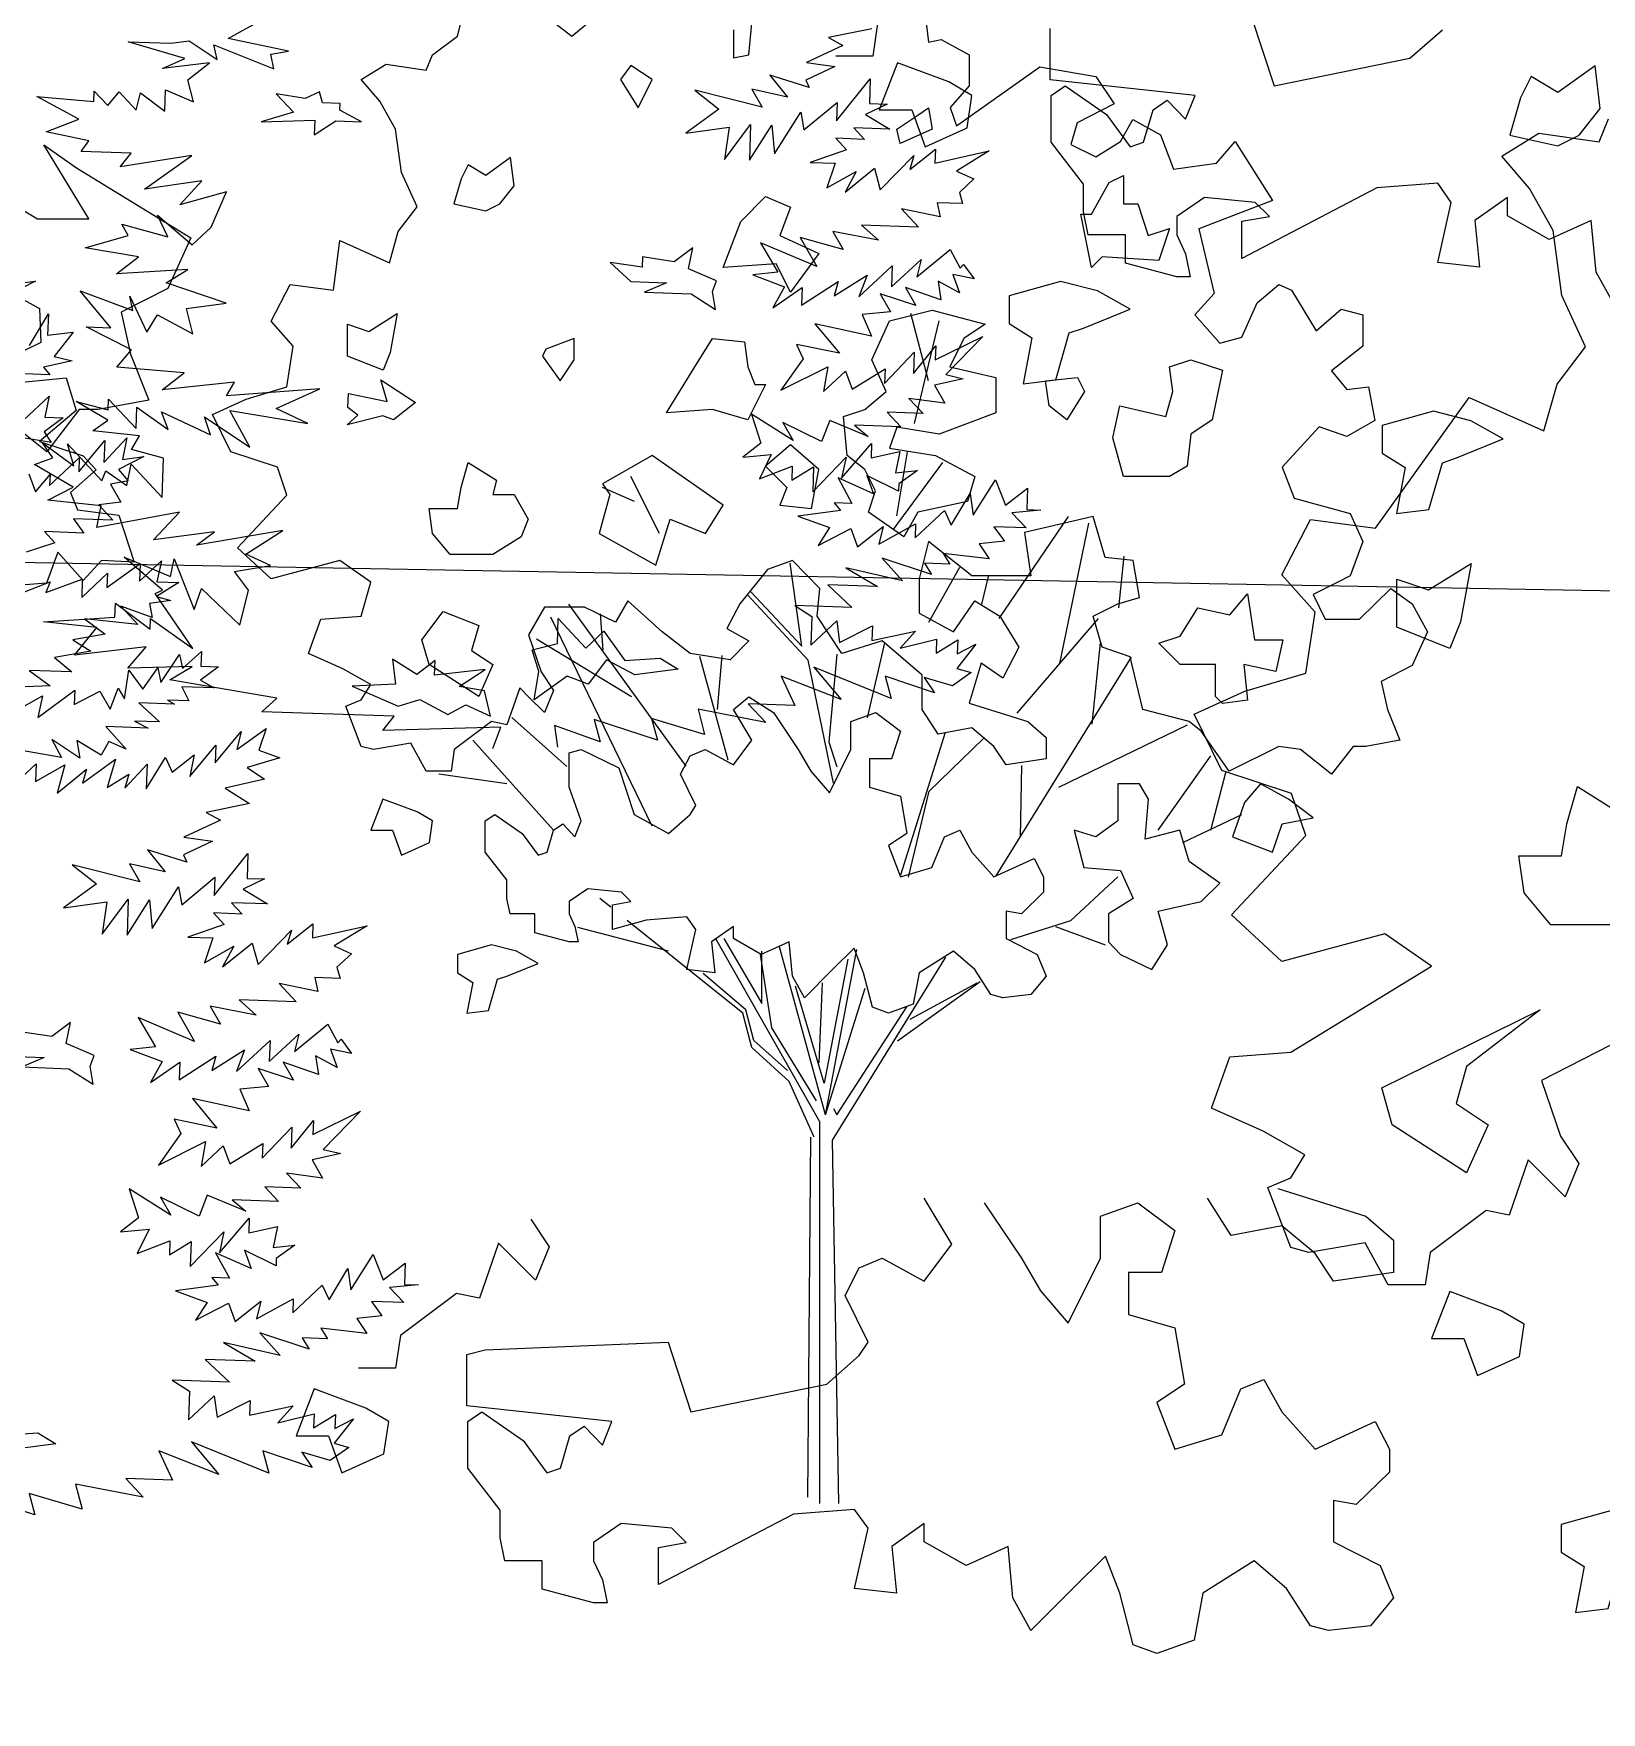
# Model space of a CAD drawing. Header units: inches. Extents: x -11 to 128, y 7 to 56.
# Drawn here: x 14.785 to 15.31, y 22.122 to 22.684 of the extents above; entities that cross this region are included whole.
import ezdxf

# ---------------------------------------------------------------- set-up
doc = ezdxf.new("R2010")
doc.units = ezdxf.units.IN
doc.header["$MEASUREMENT"] = 0
doc.layers.add('CAY', color=94, linetype='Continuous')
doc.layers.add('CAY-3', color=61, linetype='Continuous')
picture_1 = doc.add_image_def('image1.jpg', size_in_pixel=(1680, 1093))

# ---------------------------------------------------------------- blocks, each defined once
blk = doc.blocks.new('A$C76451831')
at = {"layer": 'CAY'}
for p, q in [((2228.3, 971.5), (2215.1, 1021.6)), ((2217.8, 939.8), (2236.3, 1016.3)), ((2204.6, 871.1), (2212.5, 918.7)), ((2201.9, 860.6), (2238.9, 910.7)), ((2009.3, 881.7), (1985.5, 892.2)), ((2027.8, 857.9), (2006.6, 900.2)), ((2281, 794.5), (2332.5, 870.4)), ((2326.2, 761), (2347.8, 865.6)), ((2491.6, 827), (2512.8, 868.3)), ((2512.8, 868.3), (2561.2, 861.8)), ((2370.1, 802.5), (2374.1, 840.9)), ((2134, 774), (2125.3, 835.7)), ((2228.6, 791.9), (2251.7, 832.8)), ((2268, 805.1), (2272.9, 825.9)), ((2516.4, 799.3), (2491.6, 827)), ((2095.8, 814.5), (2134, 774)), ((2047.7, 684.5), (1960.2, 805.1)), ((2138.7, 763.4), (2093.5, 812.2)), ((2022.3, 639.8), (1946.8, 795.6)), ((1985.8, 770.9), (1983.8, 797.9)), ((2294.3, 724.1), (2354.9, 794.5)), ((2509.3, 753.8), (2516.4, 799.3)), ((2007, 736.3), (1936.2, 779.1)), ((2182.7, 720.5), (2195.7, 776.4)), ((2350.1, 715.8), (2356.4, 776.4)), ((2079.1, 689), (2057.9, 766.3)), ((2071.1, 726.8), (2074.5, 766.9)), ((2157.5, 671.8), (2138.7, 763.4)), ((2159.9, 768.1), (2154, 702.8)), ((2278.7, 602.9), (2379.6, 765.8)), ((2463.9, 740.3), (2509.3, 753.8)), ((2426.2, 723.2), (2463.9, 740.3)), ((1958.8, 684.4), (1917.8, 720.8)), ((2325.4, 669), (2421.3, 715.4)), ((2446.8, 681.3), (2426.2, 723.2)), ((1948.8, 636.8), (1888.7, 704)), ((2154, 702.8), (2159.9, 684)), ((2207.6, 603.7), (2240.9, 709.9)), ((2228.7, 665.9), (2269.2, 705.2)), ((2399.3, 636.8), (2438.6, 692.2)), ((1914.2, 671.4), (1863.5, 678.5)), ((2296.7, 631.7), (2297.9, 685.1)), ((2438.6, 636.8), (2450, 680.8)), ((2498.7, 664.2), (2446.8, 681.3)), ((2213.4, 601.8), (2228.7, 665.9)), ((2509.3, 632.9), (2498.7, 664.2)), ((2417.8, 627.7), (2461.8, 648.6)), ((2334.4, 569.5), (2369.4, 602.2)), ((1991.5, 579.5), (1983.4, 586)), ((2034.5, 546.7), (1966.9, 564.4)), ((2041.2, 539.6), (2003.7, 569.7)), ((2289.6, 555.4), (2334.4, 569.5)), ((2323, 565.2), (2360, 551.4)), ((2147.3, 419.7), (2069.9, 556)), ((2075.8, 556.2), (2104.1, 507.8)), ((2089.9, 500.7), (2041.2, 539.6)), ((2102.9, 544.4), (2111.2, 489.7)), ((2104.1, 507.8), (2104.1, 546.7)), ((2151.6, 424.8), (2117.3, 549.9)), ((2168.2, 540.8), (2150.5, 448.4)), ((2151.6, 424.8), (2175, 548.1)), ((2156.8, 405.9), (2241.3, 542.4)), ((5199.7, 528.7), (5227, 544)), ((5683.6, 539.8), (5680.1, 515.6)), ((2092.3, 503.1), (2060.4, 530.2)), ((5125.3, 526.3), (5157, 525.2)), ((5167.5, 513.9), (5125.3, 526.3)), ((5157, 525.2), (5170.6, 527)), ((5170.6, 527), (5191.5, 513.1)), ((5244.7, 519.4), (5199.7, 528.7)), ((5679.4, 536), (5647, 529.4)), ((5647, 529.4), (5657.7, 523.6)), ((2150.5, 448.4), (2129.2, 520.8)), ((2146.9, 463.7), (2149.3, 523.1)), ((2151.6, 424.8), (2181.2, 519.2)), ((2205.1, 479.9), (2266.8, 524.3)), ((2214.5, 496), (2264.5, 523.1)), ((5150.9, 506.4), (5167.5, 513.9)), ((5189.1, 524.1), (5233.8, 506.2)), ((5191.5, 513.1), (5189.1, 524.1)), ((5231.5, 517.1), (5244.7, 519.4)), ((5233.8, 506.2), (5231.5, 517.1)), ((5657.7, 523.6), (5630.5, 510.9)), ((5680.1, 515.6), (5652.4, 515.6)), ((2096.6, 475.1), (2089.9, 500.7)), ((2098.2, 480.3), (2092.3, 503.1)), ((2159.9, 424.8), (2212.2, 505.4)), ((5185.9, 510.6), (5150.9, 506.4)), ((5169.6, 498), (5185.9, 510.6)), ((5632.6, 492.3), (5603.4, 501.4)), ((5603.4, 501.4), (5616.4, 485.1)), ((5651.7, 507.9), (5630, 497.8)), ((5630.5, 510.9), (5651.7, 507.9)), ((2111.2, 489.7), (2144.6, 435.4)), ((5099.7, 481.8), (5100, 489.5)), ((5100, 489.5), (5110.1, 478.8)), ((5110.1, 478.8), (5118.6, 488.9)), ((5118.6, 488.9), (5131.2, 475.3)), ((5131.2, 475.3), (5134.4, 488.3)), ((5134.4, 488.3), (5152.5, 474.6)), ((5152.5, 474.6), (5153.1, 490.4)), ((5153.1, 490.4), (5174, 481.5)), ((5174, 481.5), (5169.6, 498)), ((5597.6, 477.6), (5547.3, 490.2)), ((5547.3, 490.2), (5565.4, 476)), ((5589.9, 491), (5597.6, 477.6)), ((5616.4, 485.1), (5589.9, 491)), ((5630, 497.8), (5632.6, 492.3)), ((5653, 467.5), (5678.1, 498.8)), ((5678.1, 498.8), (5677.5, 480.3)), ((2123.3, 457.8), (2098.2, 480.3)), ((5057.3, 485.6), (5099.7, 481.8)), ((5088.4, 468.6), (5057.3, 485.6)), ((5565.4, 476), (5540.7, 458.3)), ((5628.7, 460.7), (5653.5, 481.1)), ((5653.5, 481.1), (5653, 467.5)), ((5690.6, 479.8), (5674.5, 472.2)), ((5677.5, 480.3), (5690.6, 479.8)), ((2124.5, 449.6), (2096.6, 475.1)), ((5064.1, 459.1), (5088.4, 468.6)), ((5569.5, 438.7), (5589, 464.8)), ((5589, 464.8), (5588.1, 438)), ((5588.1, 438), (5604.8, 464.2)), ((5604.8, 464.2), (5606.8, 442.8)), ((5606.8, 442.8), (5626.5, 473.9)), ((5626.5, 473.9), (5628.7, 460.7)), ((5674.5, 472.2), (5692.6, 461.1)), ((5096, 452.5), (5064.1, 459.1)), ((5090.3, 444.6), (5096, 452.5)), ((5540.7, 458.3), (5573.1, 462.6)), ((5573.1, 462.6), (5569.5, 438.7)), ((5652.5, 454.4), (5660.4, 445.9)), ((5673.8, 453.6), (5652.5, 454.4)), ((5665.9, 462.1), (5673.8, 453.6)), ((5692.6, 461.1), (5665.9, 462.1)), ((2143, 408.3), (2124.5, 449.6)), ((5062.5, 449.6), (5086.7, 432.5)), ((5127.4, 443.3), (5090.3, 444.6)), ((5119.3, 433.1), (5127.4, 443.3)), ((5172.7, 441.7), (5119.3, 433.1)), ((5137.3, 416.6), (5172.7, 441.7)), ((5660.4, 445.9), (5633.3, 436.5)), ((5685.6, 416.1), (5710.5, 441.5)), ((5707.5, 431.2), (5726.6, 446.4)), ((5710.5, 441.5), (5707.5, 431.2)), ((5726.6, 446.4), (5726.2, 435.9)), ((5726.2, 435.9), (5766.8, 445)), ((5766.8, 445), (5742.3, 429.9)), ((2157.5, 429.5), (2159.9, 424.8)), ((5633.3, 436.5), (5651.9, 435.8)), ((5651.9, 435.8), (5645.8, 417.4)), ((5645.8, 417.4), (5667.5, 429.8)), ((5659.3, 414.3), (5681.2, 432.1)), ((5667.5, 429.8), (5659.3, 414.3)), ((5681.2, 432.1), (5685.6, 416.1)), ((5742.3, 429.9), (5755.2, 424.1)), ((2147.3, 135.4), (2147.3, 419.7)), ((5180.2, 422.8), (5137.3, 416.6)), ((5163.7, 404.8), (5180.2, 422.8)), ((5198.4, 414.5), (5163.7, 404.8)), ((5187.1, 388.1), (5198.4, 414.5)), ((5755.2, 424.1), (5744.5, 414)), ((5744.5, 414), (5746.9, 405.8)), ((2138.3, 140.1), (2140.6, 408.3)), ((2161.5, 135.4), (2156.8, 405.9)), ((5701.4, 401.9), (5714.1, 388.3)), ((5730.2, 395.9), (5701.4, 401.9)), ((5746.9, 405.8), (5727.9, 406.4)), ((5727.9, 406.4), (5730.2, 395.9)), ((5120.6, 390.5), (5154.7, 381.1)), ((5125.3, 382.1), (5120.6, 390.5)), ((5154.7, 381.1), (5147.1, 397.2)), ((5147.1, 397.2), (5173, 375)), ((5173, 375), (5187.1, 388.1)), ((5714.1, 388.3), (5671.6, 389.8)), ((5671.6, 389.8), (5684.3, 378.5)), ((5093.2, 372.8), (5125.3, 382.1)), ((5171.9, 380.3), (5154.8, 342.6)), ((5596.3, 376.6), (5609.2, 354.8)), ((5638.3, 358.8), (5596.3, 376.6)), ((5625.9, 380.5), (5638.3, 358.8)), ((5657.8, 371.7), (5625.9, 380.5)), ((5650.1, 385.1), (5657.8, 371.7)), ((5684.3, 378.5), (5650.1, 385.1)), ((5132.9, 366), (5093.2, 372.8)), ((5116.6, 353.4), (5132.9, 366)), ((5694, 343.7), (5716, 364.2)), ((5712.8, 351.2), (5737.6, 371.6)), ((5716, 364.2), (5712.8, 351.2)), ((5737.6, 371.6), (5745.2, 357.8)), ((5169.7, 356.6), (5116.6, 353.4)), ((5153.5, 346.7), (5169.7, 356.6)), ((5609.2, 354.8), (5590.5, 352.7)), ((5590.5, 352.7), (5614.2, 343.7)), ((5651.2, 337), (5675.7, 352.5)), ((5669.7, 336.4), (5694.5, 359.5)), ((5675.7, 352.5), (5669.7, 336.4)), ((5694.5, 359.5), (5694, 343.7)), ((5755.4, 349.7), (5739.6, 353)), ((5739.6, 353), (5744.6, 339.2)), ((5745.2, 357.8), (5747.6, 360.4)), ((5747.6, 360.4), (5755.4, 349.7)), ((5112.4, 313.2), (5089.4, 340.8)), ((5089.4, 340.8), (5128.7, 326.2)), ((5154.8, 342.6), (5120.1, 324.9)), ((5198.3, 331.5), (5153.5, 346.7)), ((5614.2, 343.7), (5605.5, 328.2)), ((5605.5, 328.2), (5627.4, 343.3)), ((5626.9, 330.2), (5654.2, 347.8)), ((5627.4, 343.3), (5626.9, 330.2)), ((5654.2, 347.8), (5651.2, 337)), ((5712.1, 329.9), (5685.6, 338.5)), ((5685.6, 338.5), (5693.3, 325.1)), ((5730.8, 334.2), (5704.4, 343.3)), ((5704.4, 343.3), (5712.1, 329.9)), ((5744.6, 339.2), (5728.6, 347.9)), ((5728.6, 347.9), (5730.8, 334.2)), ((5126.4, 336.8), (5139.1, 310)), ((5128.7, 326.2), (5126.4, 336.8)), ((5168.7, 327.6), (5198.3, 331.5)), ((5173.5, 308.8), (5168.7, 327.6)), ((5693.3, 325.1), (5672, 323.1)), ((5093.9, 313.9), (5112.4, 313.2)), ((5127.7, 296.8), (5093.9, 313.9)), ((5120.1, 324.9), (5127.1, 293.6)), ((5139.1, 310), (5147.2, 322.9)), ((5147.2, 322.9), (5173.5, 308.8)), ((5636.8, 316.2), (5655.1, 294.3)), ((5679.1, 307), (5636.8, 316.2)), ((5672, 323.1), (5679.1, 307)), ((5623.2, 300.8), (5628.2, 290.2)), ((5655.1, 294.3), (5623.2, 300.8)), ((5726.5, 289.5), (5762, 306.9)), ((5762, 306.9), (5734.3, 278.4)), ((5116.8, 284), (5127.7, 296.8)), ((5127.1, 293.6), (5140.7, 259.4)), ((5628.2, 290.2), (5611.5, 266.8)), ((5688.7, 271.8), (5710.9, 295)), ((5710.3, 279.2), (5726.9, 299.9)), ((5710.9, 295), (5710.3, 279.2)), ((5726.9, 299.9), (5726.5, 289.5)), ((5167, 279.6), (5116.8, 284)), ((5150.7, 267), (5167, 279.6)), ((5611.5, 266.8), (5646.6, 284.1)), ((5646.6, 284.1), (5643.2, 265.7)), ((5643.2, 265.7), (5659.6, 281)), ((5659.6, 281), (5664.6, 267.6)), ((5664.6, 267.6), (5689.1, 282.7)), ((5689.1, 282.7), (5688.7, 271.8)), ((5747.3, 275.2), (5725.9, 270.5)), ((5734.3, 278.4), (5747.3, 275.2)), ((5204.4, 272.8), (5150.7, 267)), ((5198.6, 262.6), (5204.4, 272.8)), ((5268.1, 267.9), (5198.6, 262.6)), ((5235.4, 253.2), (5268.1, 267.9)), ((5725.9, 270.5), (5733.6, 257.1)), ((5088.8, 252.3), (5064.6, 221)), ((5110, 244.4), (5086.5, 258.4)), ((5086.5, 258.4), (5110.3, 252.1)), ((5103, 252.3), (5088.8, 252.3)), ((5140.7, 259.4), (5103, 252.3)), ((5110.3, 252.1), (5110.6, 260.2)), ((5110.6, 260.2), (5131.1, 238.2)), ((5131.1, 238.2), (5131.7, 254.1)), ((5131.7, 254.1), (5155.1, 237.4)), ((5155.1, 237.4), (5150.1, 250.7)), ((5150.1, 250.7), (5186.7, 233.6)), ((5200.9, 251.6), (5259, 241.9)), ((5215.8, 224.4), (5200.9, 251.6)), ((5259, 241.9), (5235.4, 253.2)), ((5717.4, 249.5), (5690.7, 250.4)), ((5690.7, 250.4), (5700.8, 239.6)), ((5733.6, 257.1), (5706.9, 260.7)), ((5706.9, 260.7), (5717.4, 249.5)), ((5064.6, 221), (5029.8, 248.8)), ((5098.9, 236.6), (5110, 244.4)), ((5186.7, 233.6), (5182.2, 246.9)), ((5182.2, 246.9), (5215.8, 224.4)), ((5620.7, 229.3), (5589.6, 249)), ((5589.6, 249), (5596.6, 227.4)), ((5641.9, 228.5), (5613, 242.7)), ((5613, 242.7), (5620.7, 229.3)), ((5647.9, 244.2), (5641.9, 228.5)), ((5676.5, 232.3), (5647.9, 244.2)), ((5700.8, 239.6), (5666.4, 240.8)), ((5666.4, 240.8), (5676.5, 232.3)), ((5069.2, 216.4), (5061.4, 227.5)), ((5061.4, 227.5), (5084.8, 210.4)), ((5080, 226.9), (5105.7, 199.2)), ((5084.8, 210.4), (5080, 226.9)), ((5133.6, 232.7), (5098.9, 236.6)), ((5127.8, 222.5), (5133.6, 232.7)), ((5596.6, 227.4), (5583.1, 217)), ((5656.8, 201.3), (5679, 227.2)), ((5679, 227.2), (5678.7, 216.4)), ((5055.4, 211.4), (5069.2, 216.4)), ((5151.6, 216.2), (5127.8, 222.5)), ((5150.6, 186.8), (5151.6, 216.2)), ((5583.1, 217), (5604.4, 219)), ((5604.4, 219), (5595.6, 200.7)), ((5635.2, 191.1), (5660.1, 217)), ((5660.1, 217), (5656.8, 201.3)), ((5678.7, 216.4), (5700.1, 221.1)), ((5700.1, 221.1), (5696.9, 205.3)), ((5084.3, 194.5), (5055.4, 211.4)), ((5105.7, 199.2), (5108.7, 206.8)), ((5108.7, 206.8), (5124.2, 195.8)), ((5124.2, 195.8), (5127.5, 211.6)), ((5127.5, 211.6), (5150.6, 186.8)), ((5595.6, 200.7), (5620, 210.3)), ((5620, 210.3), (5619.6, 199.9)), ((5619.6, 199.9), (5635.8, 209.7)), ((5635.8, 209.7), (5635.2, 191.1)), ((5654.1, 201.4), (5664.3, 182.4)), ((5680.4, 189.6), (5654.1, 201.4)), ((5699.1, 191.6), (5675.5, 203.3)), ((5675.5, 203.3), (5680.4, 189.6)), ((5696.9, 205.3), (5713.2, 207)), ((5713.2, 207), (5699.3, 197.1)), ((5065.3, 184.8), (5084.3, 194.5)), ((5699.3, 197.1), (5699.1, 191.6)), ((5738.5, 166.2), (5752.5, 189.8)), ((5752.5, 189.8), (5754.7, 173.8)), ((5754.7, 173.8), (5771.4, 200)), ((5771.4, 200), (5778.9, 181.1)), ((5778.9, 181.1), (5795.2, 193.7)), ((5795.2, 193.7), (5794.7, 177.9)), ((5105.1, 180.6), (5065.3, 184.8)), ((5101.8, 164.4), (5105.1, 180.6)), ((5163.4, 175.9), (5101.8, 164.4)), ((5144.1, 155.3), (5163.4, 175.9)), ((5656, 177.3), (5624.1, 172.9)), ((5651.2, 182.9), (5656, 177.3)), ((5664.3, 182.4), (5651.2, 182.9)), ((5711.5, 156.8), (5733.5, 177.3)), ((5733.5, 177.3), (5738.5, 166.2)), ((5805.1, 177.5), (5783.7, 175.5)), ((5783.7, 175.5), (5794.2, 164.3)), ((5794.7, 177.9), (5805.1, 177.5)), ((5624.1, 172.9), (5647.8, 164.4)), ((5647.8, 164.4), (5639.2, 151.1)), ((5639.2, 151.1), (5663.7, 163.9)), ((5663.7, 163.9), (5668.6, 150.1)), ((5668.6, 150.1), (5687.7, 165.3)), ((5684.6, 152.2), (5711.8, 167.2)), ((5687.7, 165.3), (5684.6, 152.2)), ((5711.8, 167.2), (5711.5, 156.8)), ((5794.2, 164.3), (5770.2, 165.1)), ((5770.2, 165.1), (5778, 154.4)), ((5189.6, 161.4), (5144.1, 155.3)), ((5240.4, 162.3), (5176.1, 151.4)), ((5176.1, 151.4), (5189.6, 161.4)), ((5213, 144.7), (5240.4, 162.3)), ((5778, 154.4), (5759.3, 152.4)), ((5759.3, 152.4), (5766.7, 141.2)), ((5150.9, 117.8), (5122.3, 142.4)), ((5122.3, 142.4), (5156.7, 128.1)), ((5156.7, 128.1), (5159.4, 141.1)), ((5159.4, 141.1), (5174.4, 103.4)), ((5231.3, 136.3), (5213, 144.7)), ((5723.7, 129.6), (5686.9, 141.7)), ((5686.9, 141.7), (5702.2, 124.9)), ((5737.5, 137.3), (5718.5, 137.9)), ((5718.5, 137.9), (5723.7, 129.6)), ((5766.7, 141.2), (5732.4, 145.1)), ((5732.4, 145.1), (5737.5, 137.3)), ((5204.4, 131.8), (5231.3, 136.3)), ((5214.8, 117.9), (5204.4, 131.8)), ((5702.2, 124.9), (5659.9, 134.5)), ((5659.9, 134.5), (5683.5, 120.6)), ((5145.4, 115.3), (5150.9, 117.8)), ((5173.4, 74.4), (5145.4, 115.3)), ((5174.4, 103.4), (5180, 119.1)), ((5180, 119.1), (5208.5, 91.8)), ((5208.5, 91.8), (5214.8, 117.9)), ((5646.4, 121.9), (5664.3, 104.9)), ((5683.5, 120.6), (5646.4, 121.9)), ((5115.3, 97.8), (5115.7, 108.2)), ((5115.7, 108.2), (5141.7, 88.7)), ((5621.8, 106.4), (5634.7, 98.2)), ((5664.3, 104.9), (5621.8, 106.4)), ((5062.2, 94.2), (5115.3, 97.8)), ((5101.9, 90.1), (5062.2, 94.2)), ((5085.3, 69.4), (5101.9, 90.1)), ((5141.7, 88.7), (5142, 96.8)), ((5142, 96.8), (5173.4, 74.4)), ((5634.7, 98.2), (5633.9, 77)), ((5633.9, 77), (5653.1, 94.9)), ((5653.1, 94.9), (5655.3, 78.9)), ((5655.3, 78.9), (5679.7, 91.2)), ((5679.7, 91.2), (5679.3, 80.4)), ((5138.6, 75.7), (5085.3, 69.4)), ((5124.9, 59.8), (5138.6, 75.7)), ((5679.3, 80.4), (5711.8, 87.4)), ((5711.8, 87.4), (5700.4, 74.6)), ((5700.4, 74.6), (5727.4, 81.4)), ((5727.4, 81.4), (5727.1, 71)), ((5727.1, 71), (5743.3, 80.8)), ((5756.7, 77.6), (5742.5, 59.6)), ((5743.3, 80.8), (5742.9, 70.4)), ((5742.9, 70.4), (5756.7, 77.6)), ((5172.9, 60.9), (5124.9, 59.8)), ((5156.3, 51), (5172.9, 60.9)), ((5236, 37.4), (5156.3, 51)), ((5656.5, 36.3), (5611.8, 53.7)), ((5611.8, 53.7), (5621.9, 32)), ((5693.7, 37.2), (5636.1, 60.6)), ((5636.1, 60.6), (5656.5, 36.3)), ((5726, 41.5), (5689.3, 53.7)), ((5689.3, 53.7), (5693.7, 37.2)), ((5739.3, 46.5), (5718.3, 52.7)), ((5718.3, 52.7), (5726, 41.5)), ((5753.3, 56.5), (5739.3, 46.5)), ((5742.5, 59.6), (5753.3, 56.5)), ((5224.8, 27.3), (5236, 37.4)), ((5323.5, 23.9), (5224.8, 27.3)), ((5600.2, 19.2), (5549.8, 29.1)), ((5549.8, 29.1), (5554.6, 10.4)), ((5621.9, 32), (5587.1, 33.3)), ((5587.1, 33.3), (5600.2, 19.2)), ((5314.9, 13.3), (5323.5, 23.9)), ((5402.9, 15.7), (5314.9, 13.3)), ((5396.9, 0), (5402.9, 15.7)), ((5476.9, 4.9), (5442.9, 17)), ((5442.9, 17), (5445, 1)), ((5472.5, 21.4), (5476.9, 4.9)), ((5519.5, 6.1), (5472.5, 21.4)), ((5515.1, 22.2), (5519.5, 6.1)), ((5554.6, 10.4), (5515.1, 22.2))]:
    blk.add_line(p, q, dxfattribs=at)
for points in [[(1944.1, 1242.4), (1962.6, 1228.2), (1976.7, 1240)], [(2082.9, 1232.9), (2082.9, 1212.1), (2094.3, 1214.4), (2096.6, 1237.6)], [(2225.9, 1244.3), (2228.3, 1223.9), (2237.7, 1225.8), (2258.6, 1214.4), (2258.6, 1191.2), (2244.4, 1175.1), (2249.1, 1161.4), (2311.2, 1205.4), (2352.9, 1198.3), (2366.7, 1177.9), (2339.1, 1163.7), (2334.4, 1147.6), (2352.9, 1138.5), (2371.4, 1149.9), (2380.4, 1166.1), (2401.2, 1154.7), (2410.7, 1129.1), (2442.9, 1133.8), (2456.7, 1149.9), (2484.6, 1105.9), (2429.6, 1084.7), (2441, 1036.7), (2426.8, 1020.6), (2445.3, 999.7), (2461.8, 1004.1), (2473.2, 1029.6), (2489.3, 1043.4), (2498.7, 1039.1), (2517.2, 1008.8), (2535.7, 1024.9), (2551.8, 1020.6), (2551.8, 997.4), (2528.6, 978.9), (2540, 965.1), (2556.1, 967.1), (2560.8, 941.9), (2540, 930.1), (2519.2, 937.2), (2491.7, 907.3), (2500.7, 884.1), (2542.4, 872.7), (2551.8, 851.9), (2542.4, 826.3), (2533.3, 821.6), (2514.8, 812.5), (2523.9, 794.1), (2549.4, 794.1), (2572.6, 816.9), (2588.7, 805.5), (2600.1, 784.6), (2588.7, 759.5), (2565.6, 747.7), (2570.3, 726.8), (2579.3, 704), (2554.2, 699.3), (2544.7, 699.3), (2528.6, 678.5), (2505.4, 696.9), (2489.3, 699.3), (2452.3, 680.8), (2431.5, 710.7), (2422.5, 717.8), (2387.9, 726.8), (2378.5, 766.1), (2357.6, 773.2), (2350.9, 796.4), (2369.4, 805.5), (2385.5, 810.2), (2380.8, 837.7), (2360, 840.1), (2350.9, 870.4), (2299.8, 858.6), (2304.6, 826.3), (2260.5, 826.3), (2228.3, 851.9), (2221.2, 824), (2221.2, 798.4), (2246.8, 784.6), (2262.9, 807.8), (2281.4, 796.4), (2295.5, 773.2), (2283.7, 750), (2267.6, 761.4), (2258.6, 731.5), (2302.2, 717.8), (2316, 706), (2316, 689.9), (2286.1, 685.5), (2277, 699.3), (2260.5, 713.1), (2235.4, 708.3), (2223.6, 726.8), (2223.6, 752.4), (2193.7, 777.9), (2163.8, 768.5), (2145.4, 796.4), (2147.3, 816.9), (2126.9, 837.7), (2108.4, 831), (2087.6, 805.5), (2078.1, 787), (2094.3, 777.9), (2080.5, 763.8), (2050.6, 768.5), (2029.8, 784.6), (2004.2, 807.8), (1995.2, 791.7), (1972, 803.1), (1942.1, 803.1), (1930.3, 782.3), (1939.8, 754.7), (1948.8, 741), (1942.1, 724.5), (1930.3, 736.3), (1923.7, 742.9), (1914.2, 715.4), (1902.8, 717.8), (1874.9, 696.9), (1872.6, 680.8), (1854.1, 680.8), (1842.7, 701.7), (1814.8, 696.9), (1805.7, 699.3), (1794.3, 729.2), (1805.7, 733.9), (1812.8, 745.3), (1792, 757.1), (1766.4, 768.5), (1775.5, 794.1), (1805.7, 796.4), (1812.8, 821.6), (1789.6, 837.7), (1738.5, 824), (1713.4, 847.2), (1750.3, 886.5), (1743.2, 907.3), (1708.6, 918.7), (1694.9, 946.6), (1720, 958), (1750.3, 967.1), (1755, 997.4), (1738.5, 1015.9), (1752.7, 1043.4), (1784.9, 1039.1), (1789.6, 1076), (1826.6, 1059.5), (1833.2, 1082.7), (1847.4, 1101.2), (1835.6, 1126.7), (1831.3, 1159), (1819.5, 1179.8), (1805.7, 1196), (1824.2, 1207.4), (1854.1, 1203), (1858.8, 1214.4), (1877.3, 1228.2), (1884.3, 1256.1)], [(1547.1, 1043.7), (1563, 1045.8), (1544.1, 1036.1)], [(1558.6, 997.9), (1572.6, 1021.5), (1572, 1005.6), (1591.1, 1007.7), (1576.9, 989.6), (1590.4, 986.4), (1568.9, 981.7), (1573.7, 976.1), (1542, 977.2)], [(1554, 942.3), (1573.2, 960.2), (1569.9, 944.5), (1583.5, 944), (1569.5, 933.6), (1574.7, 925.7), (1553.5, 929.2)], [(1558, 902.3), (1563, 889), (1573.8, 901.7), (1573.5, 893.6), (1595.6, 914.1), (1595.2, 903.7), (1614.6, 927.1), (1614, 910.8), (1631, 929.2), (1627.7, 913), (1643.6, 915.2), (1624.7, 905.4), (1632.1, 897), (1618.9, 894.7), (1626.6, 881.3), (1610.2, 879.2), (1620.7, 867.9), (1591.3, 868.9), (1599.1, 858.2), (1569.6, 859.3), (1577.5, 850.8), (1556, 843.9)], [(1554.9, 814.4), (1573.8, 821.9), (1570.8, 813.9), (1597.8, 823.8), (1597.4, 810.2), (1616.6, 828.2), (1616.2, 817.7), (1640.9, 835.5), (1640.4, 822.3), (1656.8, 837.6), (1653.5, 821.9), (1669.8, 821.3), (1653.1, 811), (1663.9, 807.9), (1648, 805.8), (1649.9, 795.3), (1626.6, 803.8), (1639.3, 790.2), (1599.5, 794.3), (1615, 782.9), (1590.8, 778.7), (1604.1, 770.1), (1577.2, 765.6), (1590, 754.7), (1558.3, 755.8), (1573.8, 744.4), (1536.6, 743)], [(1540.8, 721.6), (1568.1, 736.9), (1564.8, 720.7), (1592.2, 741.1), (1591.9, 730.6), (1610.8, 740.4), (1618.5, 727), (1624.5, 742.7), (1629.2, 734.8), (1632.6, 756), (1643, 742), (1654, 757.9), (1656.3, 747), (1670.2, 767.8), (1672.6, 757.3), (1686.6, 770), (1686.2, 759.1), (1699.3, 758.6), (1685.9, 748.7), (1696.1, 742.9), (1672.1, 743.7), (1677.2, 733.1), (1661.3, 733.7), (1666.6, 730.8), (1639.9, 731.7), (1655.3, 717.6), (1636.8, 718.2), (1647, 712.9), (1615.3, 714), (1630.6, 697.1), (1617.6, 703), (1611.9, 692.8), (1593.7, 703.8), (1595.9, 690.6), (1575.1, 704.5), (1582.3, 691.1), (1542.7, 697.9)], [(1552.8, 676.3), (1563.6, 686.3), (1563.1, 673.2), (1584.9, 685.6), (1579.1, 664.5), (1601.1, 682.3), (1598, 672), (1622.6, 689.7), (1616.4, 668.6), (1632.6, 678.5), (1629.6, 668.1), (1646.1, 686.1), (1645.4, 667.6), (1659.8, 691.1), (1664.9, 680), (1681.2, 693.1), (1677.9, 676.9), (1697.3, 700.2), (1696.8, 687.1), (1716.2, 710.4), (1713, 696.9), (1734.9, 712.5), (1729.3, 696.4), (1745, 690.8), (1720.7, 683.5), (1733.6, 674.9), (1704.3, 668.2), (1722.5, 656.7), (1690.1, 650.1), (1700.8, 644.3), (1673.6, 631.7), (1694.8, 628.7), (1673.2, 618.6), (1675.7, 613), (1646.5, 622.2), (1659.6, 605.9), (1633, 611.8), (1640.7, 598.4), (1590.4, 611), (1608.5, 596.8), (1583.9, 579.1), (1616.2, 583.4), (1612.6, 559.5), (1632.1, 585.5), (1631.2, 558.8), (1648, 585), (1649.9, 563.6), (1669.6, 594.7), (1671.9, 581.4), (1696.6, 601.9), (1696.1, 588.3), (1721.2, 619.6), (1720.6, 601), (1733.7, 600.6), (1717.6, 593), (1735.8, 581.9), (1709.1, 582.8), (1716.9, 574.4), (1695.7, 575.2), (1703.5, 566.7), (1676.5, 557.2), (1695, 556.6), (1688.9, 538.2), (1710.7, 550.6), (1702.4, 535), (1724.3, 552.8), (1728.8, 536.8), (1753.7, 562.3), (1750.6, 551.9), (1769.7, 567.1), (1769.3, 556.7), (1810, 565.7), (1785.4, 550.7), (1798.4, 544.8), (1787.6, 534.8), (1790, 526.5), (1771, 527.2), (1773.4, 516.7), (1744.6, 522.7), (1757.2, 509.1), (1714.7, 510.6), (1727.4, 499.2), (1693.2, 505.9), (1700.9, 492.5), (1669.1, 501.3), (1681.4, 479.5), (1639.5, 497.3), (1652.3, 475.6), (1633.6, 473.5), (1657.4, 464.5), (1648.7, 449), (1670.5, 464.1), (1670, 450.9), (1697.4, 468.6), (1694.3, 457.8), (1718.8, 473.3), (1712.8, 457.1), (1737.7, 480.3), (1737.1, 464.5), (1759.1, 485), (1755.9, 472), (1780.7, 492.4), (1788.3, 478.5), (1790.7, 481.2), (1798.5, 470.5), (1782.7, 473.7), (1787.7, 460), (1771.7, 468.7), (1773.9, 455), (1747.5, 464.1), (1755.2, 450.7), (1728.8, 459.3), (1736.5, 445.9), (1715.1, 443.9), (1722.2, 427.8), (1680, 437), (1698.2, 415), (1666.3, 421.6), (1671.3, 411), (1654.7, 387.5), (1689.7, 404.9), (1686.3, 386.4), (1702.7, 401.7), (1707.7, 388.4), (1732.3, 403.4), (1731.9, 392.6), (1754, 415.8), (1753.4, 400), (1770, 420.7), (1769.7, 410.3), (1805.2, 427.6), (1777.4, 399.1), (1790.4, 396), (1769, 391.3), (1776.7, 377.8), (1750.1, 381.5), (1760.6, 370.2), (1733.8, 371.2), (1743.9, 360.4), (1709.5, 361.6), (1719.6, 353.1), (1691, 365), (1685, 349.3), (1656.1, 363.5), (1663.8, 350.1), (1632.7, 369.7), (1639.7, 348.2), (1626.2, 337.8), (1647.6, 339.7), (1638.8, 321.5), (1663.1, 331), (1662.7, 320.6), (1679, 330.5), (1678.3, 311.9), (1703.2, 337.8), (1700, 322), (1722.2, 348), (1721.8, 337.1), (1743.2, 341.8), (1740, 326.1), (1756.3, 327.8), (1742.4, 317.8), (1742.2, 312.4), (1718.6, 324.1), (1723.6, 310.3), (1697.2, 322.1), (1707.5, 303.2), (1694.3, 303.7), (1699.1, 298), (1667.2, 293.7), (1691, 285.2), (1682.3, 271.9), (1706.8, 284.6), (1711.8, 270.9), (1730.9, 286.1), (1727.7, 273), (1755, 287.9), (1754.6, 277.5), (1776.6, 298.1), (1781.7, 287), (1795.6, 310.5), (1797.8, 294.6), (1814.6, 320.8), (1822.1, 301.9), (1838.4, 314.5), (1837.8, 298.6), (1848.2, 298.3), (1826.8, 296.3), (1837.3, 285.1), (1813.3, 285.9), (1821.1, 275.2), (1802.5, 273.1), (1809.8, 262), (1775.5, 265.9), (1780.6, 258), (1761.6, 258.7), (1766.8, 250.4), (1730.1, 262.5), (1745.3, 245.7), (1703.1, 255.3), (1726.6, 241.3), (1689.5, 242.6), (1707.5, 225.7), (1664.9, 227.2), (1677.8, 219), (1677, 197.7), (1696.2, 215.6), (1698.4, 199.7), (1722.9, 212), (1722.5, 201.1), (1754.9, 208.2), (1743.6, 195.4), (1770.5, 202.2), (1770.2, 191.8), (1786.4, 201.6), (1786, 191.2), (1799.9, 198.4), (1785.6, 180.3), (1796.4, 177.2), (1782.5, 167.3), (1761.4, 173.5), (1769.1, 162.3), (1732.4, 174.5), (1736.8, 158), (1679.2, 181.3), (1699.6, 157), (1654.9, 174.5), (1665, 152.8), (1630.2, 154), (1643.3, 140), (1592.9, 149.9), (1597.7, 131.1), (1558.2, 142.9), (1562.6, 126.9), (1515.6, 142.2)]]:
    blk.add_lwpolyline(points, dxfattribs=at)
for points in [[(2022.5, 1195.9), (2006.6, 1206.4), (1998.7, 1195.9), (2011.9, 1174.8)], [(2220.4, 1169.5), (2228.3, 1174.8), (2231, 1158.9), (2207.2, 1148.4), (2204.6, 1158.9)], [(1919.5, 1116.7), (1916.9, 1137.8), (1898.4, 1124.6), (1885.2, 1132.5), (1880, 1122), (1874.7, 1103.5), (1898.4, 1098.2), (1909, 1103.5)], [(2362.9, 1119.3), (2373.5, 1124.6), (2373.5, 1103.5), (2384.1, 1103.5), (2392, 1079.7), (2407.8, 1085), (2399.9, 1061.2), (2357.7, 1063.9), (2349.7, 1055.9), (2341.8, 1095.6), (2349.7, 1095.6)], [(2088.5, 1090.3), (2106.9, 1108.8), (2125.4, 1100.8), (2117.5, 1079.7), (2146.5, 1066.5), (2125.4, 1037.5), (2114.9, 1058.6), (2075.3, 1055.9)], [(1795.5, 989.9), (1795.5, 1013.7), (1811.3, 1008.4), (1832.5, 1021.6), (1827.2, 992.6), (1821.9, 979.4)], [(2209.9, 855.3), (2183.5, 873.8), (2188.8, 889.6), (2180.8, 905.5), (2167.6, 916), (2165, 945.1), (2180.8, 950.3), (2196.7, 963.5), (2186.1, 987.3), (2199.3, 1016.3), (2231, 1024.3), (2270.6, 1013.7), (2254.7, 1003.1), (2244.2, 982), (2278.5, 974.1), (2278.5, 947.7), (2257.4, 939.8), (2236.3, 931.9), (2204.6, 937.1), (2199.3, 921.3), (2233.6, 916), (2262.7, 900.2), (2257.4, 881.7), (2220.4, 873.8)], [(1943.3, 995.2), (1940.7, 989.9), (1953.9, 971.5), (1964.4, 987.3), (1964.4, 1003.1)], [(2054.1, 982), (2067.3, 1003.1), (2091.1, 1000.5), (2093.7, 982), (2099, 968.8), (2106.9, 968.8), (2093.7, 942.4), (2067.3, 950.3), (2033, 947.7)], [(2365.6, 929.2), (2370.9, 953), (2405.2, 945.1), (2410.4, 963.5), (2407.8, 982), (2423.6, 987.3), (2447.4, 979.4), (2439.5, 942.4), (2423.6, 931.9), (2421, 908.1), (2407.8, 900.2), (2373.5, 900.2)], [(2318.1, 953), (2315.4, 971.5), (2339.2, 974.1), (2344.5, 963.5), (2331.3, 942.4)], [(2062.1, 857.9), (2075.3, 879), (2022.5, 916), (1985.5, 894.9), (1990.8, 887), (1982.9, 857.9), (2025.1, 834.2), (2035.7, 868.5)], [(2141.2, 876.4), (2146.5, 905.5), (2125.4, 923.9), (2106.9, 908.1), (2122.8, 892.2), (2117.5, 879)], [(1903.7, 887), (1919.5, 887), (1930.1, 868.5), (1924.8, 855.3), (1903.7, 842.1), (1872, 842.1), (1858.8, 857.9), (1856.2, 876.4), (1877.3, 876.4), (1880, 892.2), (1885.2, 910.7), (1906.4, 897.5)], [(2577.1, 788.1), (2577.1, 823.8), (2600.8, 815.8), (2632.5, 835.6), (2624.6, 792.1), (2616.7, 772.3)], [(2415.7, 781.4), (2428.9, 802.5), (2452.7, 797.2), (2465.9, 813), (2471.2, 778.7), (2492.3, 778.7), (2487, 755), (2463.2, 760.2), (2465.9, 733.8), (2447.4, 731.2), (2442.1, 736.5), (2442.1, 760.2), (2415.7, 760.2), (2399.9, 776.1)], [(1856.2, 760.2), (1850.9, 778.7), (1866.8, 799.8), (1893.2, 789.3), (1887.9, 770.8), (1903.7, 760.2), (1893.2, 736.5)], [(1999.5, 590.8), (1974.4, 593.1), (1960.6, 583.7), (1960.6, 574.6), (1964.9, 565.2), (1967.3, 553.8), (1960.6, 553.8), (1935.1, 560.5), (1935.1, 574.6), (1916.6, 574.6), (1914.2, 586), (1914.2, 599.8), (1898.1, 620.6), (1898.1, 643.8), (1905.2, 648.6), (1925.6, 634.4), (1937.4, 618.3), (1944.1, 620.6), (1948.8, 636.8), (1955.9, 641.5), (1964.9, 632), (1969.6, 643.8), (1960.6, 669), (1960.6, 694.6), (1969.6, 696.9), (1997.6, 683.2), (2009, 648.6), (2034.5, 634.4), (2050.6, 648.6), (2054.9, 655.2), (2043.5, 678.5), (2050.6, 692.2), (2062, 696.9), (2082.9, 685.5), (2096.6, 704), (2082.9, 726.8), (2094.3, 736.3), (2112.7, 724.5), (2131.2, 696.9), (2140.6, 680.8), (2154.4, 664.7), (2170.5, 696.9), (2170.5, 717.8), (2189, 724.5), (2207.5, 710.7), (2200.8, 689.9), (2184.3, 689.9), (2184.3, 669), (2207.5, 662.3), (2212.2, 634.4), (2198.4, 625.4), (2207.5, 602.2), (2230.7, 609.2), (2240.1, 632), (2251.5, 636.8), (2260.5, 620.6), (2277, 602.2), (2306.9, 615.9), (2314, 602.2), (2314, 590.8), (2297.5, 574.6), (2286.1, 576.6), (2286.1, 556.2), (2309.3, 544.4), (2316, 528.2), (2304.6, 514.5), (2283.7, 512.1), (2274.7, 514.5), (2262.9, 533), (2246.8, 546.7), (2221.2, 530.6), (2216.9, 507.4), (2198.4, 500.7), (2186.6, 505), (2179.9, 530.6), (2172.9, 549.1), (2156.8, 533), (2135.9, 512.1), (2126.9, 528.2), (2124.5, 553.8), (2103.7, 544.4), (2082.9, 556.2), (2082.9, 565.2), (2066.7, 553.8), (2069.1, 530.6), (2048.3, 533), (2054.9, 562.8), (2048.3, 572.3), (2018, 569.9), (1992.8, 562.8), (1992.8, 581.3), (2006.6, 583.7)], [(2392.2, 660), (2385.5, 671.4), (2369.4, 671.4), (2369.4, 643.8), (2352.9, 632), (2336.8, 636.8), (2343.9, 609.2), (2371.4, 606.9), (2380.8, 586), (2362.3, 574.6), (2362.3, 553.8), (2371.4, 544.4), (2394.6, 533), (2406.4, 551.4), (2399.3, 576.6), (2431.5, 583.7), (2445.3, 597.4), (2422.5, 613.6), (2415.4, 636.8), (2389.8, 630.1)], [(2475.5, 671.4), (2463.7, 657.6), (2454.7, 632), (2484.6, 620.6), (2491.7, 641.5), (2514.8, 646.2), (2496.4, 660)], [(1603.8, 461), (1606.8, 469), (1585.8, 477.9), (1589, 493.7), (1575.1, 483.3), (1551.6, 486.8), (1551.4, 479.1), (1527.5, 482.7), (1542.8, 468.5), (1569.5, 467.6), (1553, 460.5), (1587.8, 459.2), (1606, 447.7)], [(5270.1, 480.9), (5267.7, 489.1), (5257.1, 484.1), (5235.4, 487.5), (5248.5, 473.9), (5224.3, 466.6), (5264.2, 467.9), (5263.8, 457.1), (5280, 467.4), (5299.1, 466.7), (5283, 475.4), (5283.2, 480.4)], [(5560.6, 340.2), (5563.6, 348.2), (5542.6, 357.1), (5545.9, 372.9), (5532, 362.5), (5508.5, 366), (5508.2, 358.3), (5484.4, 361.9), (5499.7, 347.7), (5526.4, 346.8), (5509.9, 339.7), (5544.7, 338.5), (5562.9, 327)], [(5288.9, 254), (5289.3, 264.4), (5318.1, 258.4), (5313.6, 274.5), (5339.3, 257.7), (5323, 244.7), (5315, 247.7), (5288.4, 240.9), (5296.4, 248.3)], [(1474.2, 178.1), (1469.4, 194.1), (1488.1, 198.9), (1488.8, 217.4), (1509.3, 195.4), (1522.9, 208.1), (1538.4, 186.2), (1564.8, 188), (1578.1, 179.9), (1545.8, 175.6), (1524.8, 186.7), (1511.1, 168.6), (1495.4, 174.6), (1470.8, 156.9)], [(1809, 206.5), (1770.6, 220.7), (1757.1, 185.9), (1781.3, 185.9), (1791.3, 158.2), (1822.5, 172.3), (1826.1, 196.5)], [(5431.1, 57.3), (5426.2, 73.3), (5445, 78.1), (5445.6, 96.7), (5466.2, 74.6), (5479.7, 87.3), (5495.3, 65.5), (5521.6, 67.3), (5535, 59.1), (5502.6, 54.8), (5481.7, 65.9), (5467.9, 47.8), (5452.3, 53.8), (5427.7, 36.1)], [(5395.1, 24.1), (5390.7, 42.8), (5371.8, 46.2), (5391.3, 58.7), (5353.5, 54.6), (5353.9, 65.4), (5340.4, 55), (5322.2, 66.5), (5324.3, 47.9), (5292.1, 46.3), (5326.4, 31.5), (5342.5, 36.4), (5363.4, 25.2), (5376.8, 32.4)]]:
    blk.add_lwpolyline(points, close=True, dxfattribs=at)
at = {"layer": 'CAY-3'}
for p, q in [((2727.8, 1149.6), (2734.9, 1166.8)), ((2655.3, 1139), (2683, 1156.1)), ((2683, 1156.1), (2727.8, 1149.6)), ((2676, 1114.8), (2655.3, 1139)), ((2693.6, 1083.6), (2676, 1114.8)), ((2700.1, 1035.2), (2693.6, 1083.6)), ((2717.8, 996.9), (2700.1, 1035.2)), ((2696.6, 969.1), (2717.8, 996.9)), ((2686.6, 934.3), (2696.6, 969.1)), ((2561.2, 861.8), (2631.1, 959.1)), ((2631.1, 959.1), (2686.6, 934.3)), ((2453.9, 573.9), (2509.3, 632.9)), ((2491.6, 539.1), (2453.9, 573.9)), ((2568.3, 559.8), (2491.6, 539.1)), ((2603, 535.6), (2568.3, 559.8)), ((5961.9, 545.3), (5979, 493.4)), ((2498.1, 471.6), (2603, 535.6)), ((5812.2, 497.9), (5812.2, 536.3)), ((6080.2, 514.1), (6104.4, 535.3)), ((5979, 493.4), (6080.2, 514.1)), ((2797, 507.9), (2685, 450.4)), ((5920.1, 486.4), (5812.2, 497.9)), ((5812.8, 486.4), (5823.4, 493.4)), ((5823.4, 493.4), (5854, 472.2)), ((5812.8, 451.6), (5812.8, 486.4)), ((5881.7, 451.6), (5888.8, 475.7)), ((5888.8, 475.7), (5899.4, 482.8)), ((5899.4, 482.8), (5913, 468.7)), ((5913, 468.7), (5920.1, 486.4)), ((2439.1, 429.8), (2452.7, 468.1)), ((2452.7, 468.1), (2498.1, 471.6)), ((5854, 472.2), (5871.7, 448)), ((2685, 450.4), (2699.2, 409.1)), ((5836.9, 420.3), (5812.8, 451.6)), ((5871.7, 448), (5881.7, 451.6)), ((4975.9, 443.1), (5057.6, 394.5)), ((5095.9, 394.5), (5062.5, 449.6)), ((2477.5, 412.7), (2439.1, 429.8)), ((5086.7, 432.5), (5171.9, 380.3)), ((2508.7, 395), (2477.5, 412.7)), ((5836.9, 399.6), (5836.9, 420.3)), ((6055.5, 417.4), (5954.9, 364.8)), ((6100.9, 420.9), (6055.5, 417.4)), ((6110.9, 406.7), (6100.9, 420.9)), ((2699.2, 409.1), (2712.7, 388.5)), ((5927.1, 410.3), (5906.5, 396.1)), ((5964.9, 406.7), (5927.1, 410.3)), ((5975.5, 396.1), (5964.9, 406.7)), ((6100.9, 361.9), (6110.9, 406.7)), ((6152.8, 410.3), (6128.6, 393.2)), ((6152.8, 396.7), (6152.8, 410.3)), ((2498.1, 377.9), (2508.7, 395)), ((2675.1, 391.3), (2660.8, 350.1)), ((2685, 381.4), (2675.1, 391.3)), ((2712.7, 388.5), (2702.7, 363.7)), ((5057.6, 394.5), (5095.9, 394.5)), ((5840.5, 382.5), (5836.9, 399.6)), ((5906.5, 396.1), (5906.5, 382.5)), ((5954.9, 392.6), (5975.5, 396.1)), ((5954.9, 364.8), (5954.9, 392.6)), ((6128.6, 393.2), (6132.1, 358.4)), ((6184, 379), (6152.8, 396.7)), ((6215.3, 393.2), (6184, 379)), ((6218.8, 354.8), (6215.3, 393.2)), ((2481, 370.8), (2498.1, 377.9)), ((2702.7, 363.7), (2685, 381.4)), ((5868.2, 382.5), (5840.5, 382.5)), ((5868.2, 361.3), (5868.2, 382.5)), ((5906.5, 382.5), (5913, 368.4)), ((2245.7, 328.6), (2225, 362.9)), ((2453.8, 335.1), (2436.1, 362.9)), ((2498.1, 326), (2481, 370.8)), ((2488.6, 369.9), (2554, 349.3)), ((5913, 368.4), (5916.5, 351.3)), ((2269.8, 359.3), (2297.6, 318)), ((2356.5, 349.3), (2384.2, 359.3)), ((2384.2, 359.3), (2411.9, 338.7)), ((2643.7, 353.7), (2601.9, 322.4)), ((2660.8, 350.1), (2643.7, 353.7)), ((5906.5, 351.3), (5868.2, 361.3)), ((5916.5, 351.3), (5906.5, 351.3)), ((6132.1, 358.4), (6100.9, 361.9)), ((6232.4, 330.6), (6218.8, 354.8)), ((1932.1, 347.2), (1945.6, 326.5)), ((2356.5, 318), (2356.5, 349.3)), ((2411.9, 338.7), (2401.9, 307.4)), ((2491.5, 342.2), (2453.8, 335.1)), ((2516.3, 321.6), (2491.5, 342.2)), ((2554, 349.3), (2574.7, 331.6)), ((1908, 329.4), (1893.8, 288.2)), ((1917.9, 319.4), (1908, 329.4)), ((1945.6, 326.5), (1935.6, 301.8)), ((2225, 300.9), (2245.7, 328.6)), ((2511.7, 322.4), (2498.1, 326)), ((2553.5, 329.5), (2511.7, 322.4)), ((2570.6, 298.2), (2553.5, 329.5)), ((2574.7, 331.6), (2574.7, 307.4)), ((1935.6, 301.8), (1917.9, 319.4)), ((2176.7, 310.9), (2193.8, 318)), ((2193.8, 318), (2225, 300.9)), ((2297.6, 318), (2311.7, 293.8)), ((2332.3, 269.7), (2356.5, 318)), ((2529.9, 300.9), (2516.3, 321.6)), ((2601.9, 322.4), (2598.3, 298.2)), ((2166.1, 290.3), (2176.7, 310.9)), ((2377.2, 307.4), (2377.2, 276.1)), ((2401.9, 307.4), (2377.2, 307.4)), ((2574.7, 307.4), (2529.9, 300.9)), ((1876.7, 291.7), (1834.8, 260.5)), ((1893.8, 288.2), (1876.7, 291.7)), ((2183.2, 255.5), (2166.1, 290.3)), ((2311.7, 293.8), (2332.3, 269.7)), ((2598.3, 298.2), (2570.6, 298.2)), ((2377.2, 276.1), (2411.9, 266.1)), ((2411.9, 266.1), (2419, 224.2)), ((1834.8, 260.5), (1831.3, 236.3)), ((1898, 249.9), (2034.2, 255.5)), ((2034.2, 255.5), (2051.3, 203.6)), ((2176.7, 245.5), (2183.2, 255.5)), ((1884.4, 246.4), (1898, 249.9)), ((1884.4, 208.1), (1884.4, 246.4)), ((2152.5, 224.2), (2176.7, 245.5)), ((1831.3, 236.3), (1803.5, 236.3)), ((2460.9, 220.7), (2478, 227.8)), ((2478, 227.8), (2491.5, 203.6)), ((2051.3, 203.6), (2152.5, 224.2)), ((2419, 224.2), (2398.4, 210.7)), ((2446.7, 186.5), (2460.9, 220.7)), ((1992.3, 196.5), (1884.4, 208.1)), ((1885, 196.5), (1895.6, 203.6)), ((1895.6, 203.6), (1926.3, 182.3)), ((2398.4, 210.7), (2411.9, 175.9)), ((2491.5, 203.6), (2516.3, 175.9)), ((1885, 161.7), (1885, 196.5)), ((1961.1, 185.9), (1971.7, 193)), ((1971.7, 193), (1985.3, 178.8)), ((1985.3, 178.8), (1992.3, 196.5)), ((2516.3, 175.9), (2561.1, 196.5)), ((2561.1, 196.5), (2571.7, 175.9)), ((1926.3, 182.3), (1944, 158.2)), ((1954, 161.7), (1961.1, 185.9)), ((2411.9, 175.9), (2446.7, 186.5)), ((2571.7, 175.9), (2571.7, 158.8)), ((1909.2, 130.4), (1885, 161.7)), ((1944, 158.2), (1954, 161.7)), ((2571.7, 158.8), (2547, 134.6)), ((1909.2, 109.8), (1909.2, 130.4)), ((2127.7, 127.5), (2027.1, 75)), ((2173.1, 131), (2127.7, 127.5)), ((2183.2, 116.9), (2173.1, 131)), ((2529.9, 137.5), (2529.9, 106.9)), ((2547, 134.6), (2529.9, 137.5)), ((1999.4, 120.4), (1978.8, 106.3)), ((2037.1, 116.9), (1999.4, 120.4)), ((2047.8, 106.3), (2037.1, 116.9)), ((2173.1, 72.1), (2183.2, 116.9)), ((2225, 120.4), (2200.9, 103.3)), ((2225, 106.9), (2225, 120.4)), ((1912.7, 92.7), (1909.2, 109.8)), ((1978.8, 106.3), (1978.8, 92.7)), ((2027.1, 102.7), (2047.8, 106.3)), ((2027.1, 75), (2027.1, 102.7)), ((2200.9, 103.3), (2204.4, 68.5)), ((2256.3, 89.2), (2225, 106.9)), ((2287.5, 103.3), (2256.3, 89.2)), ((2291.1, 65), (2287.5, 103.3)), ((2529.9, 106.9), (2564.7, 89.2)), ((1940.4, 92.7), (1912.7, 92.7)), ((1940.4, 71.5), (1940.4, 92.7)), ((1978.8, 92.7), (1985.3, 78.5)), ((2360.1, 96.2), (2335.9, 72.1)), ((2370.7, 68.5), (2360.1, 96.2)), ((2470.9, 92.7), (2432.6, 68.5)), ((2495.1, 72.1), (2470.9, 92.7)), ((2564.7, 89.2), (2574.7, 65)), ((1985.3, 78.5), (1988.8, 61.4)), ((1978.8, 61.4), (1940.4, 71.5)), ((2204.4, 68.5), (2173.1, 72.1)), ((2304.6, 40.8), (2291.1, 65)), ((2335.9, 72.1), (2304.6, 40.8)), ((2380.7, 30.2), (2370.7, 68.5)), ((2432.6, 68.5), (2426.1, 33.7)), ((2512.8, 44.3), (2495.1, 72.1)), ((2574.7, 65), (2557.6, 44.3)), ((1988.8, 61.4), (1978.8, 61.4)), ((2526.3, 40.8), (2512.8, 44.3)), ((2557.6, 44.3), (2526.3, 40.8)), ((2398.4, 23.7), (2380.7, 30.2)), ((2426.1, 33.7), (2398.4, 23.7))]:
    blk.add_line(p, q, dxfattribs=at)
for points in [[(2739.4, 633.6), (2763.2, 633.6), (2779, 605.9), (2771.1, 586.1), (2739.4, 566.3), (2691.9, 566.3), (2672.1, 590.1), (2668.1, 617.8), (2699.8, 617.8), (2703.8, 641.6), (2711.7, 669.3), (2743.4, 649.5)], [(1847.4, 650.5), (1821.8, 660), (1812.8, 636.8), (1828.9, 636.8), (1835.6, 618.3), (1856.4, 627.7), (1858.8, 643.8)], [(1921.3, 546.7), (1902.8, 551.4), (1877.3, 544.4), (1877.3, 530.6), (1888.7, 523.5), (1884.3, 500.7), (1900.5, 502.7), (1907.1, 525.9), (1914.2, 528.2), (1937.4, 537.7)], [(2573.8, 417.4), (2565.9, 445.1), (2684, 503), (2629.2, 460.9), (2621.3, 433.2), (2645.1, 417.4), (2629.2, 381.7)], [(5736.7, 496.4), (5698.4, 510.5), (5684.8, 475.7), (5709, 475.7), (5719, 448), (5750.3, 462.2), (5753.8, 486.4)], [(6222, 476.6), (6218.1, 508.3), (6190.4, 488.5), (6170.6, 500.4), (6162.6, 484.6), (6154.7, 456.8), (6190.4, 448.9), (6206.2, 456.8)], [(5847.5, 340.7), (5819.8, 347.7), (5781.5, 337.1), (5781.5, 316.5), (5798.6, 305.9), (5792.1, 271.6), (5816.3, 274.6), (5826.3, 309.4), (5836.9, 312.9), (5871.7, 327.1)], [(2654.9, 279), (2616.6, 293.2), (2603, 258.3), (2627.2, 258.3), (2637.2, 230.6), (2668.5, 244.8), (2672, 269)], [(6125.5, 244), (6097.8, 251.1), (6059.5, 240.5), (6059.5, 219.9), (6076.6, 209.2), (6070.1, 175), (6094.3, 178), (6104.3, 212.8), (6114.9, 216.3), (6149.7, 230.5)], [(2765.8, 123.3), (2738.1, 130.3), (2699.7, 119.7), (2699.7, 99.1), (2716.8, 88.5), (2710.4, 54.3), (2734.5, 57.2), (2744.6, 92), (2755.2, 95.5), (2790, 109.7)]]:
    blk.add_lwpolyline(points, close=True, dxfattribs=at)
for points in [[(5032.7, 342.4), (5059.1, 327.6), (5060.2, 302.3), (5047.5, 296)], [(5046.4, 272.8), (5079.1, 275.9), (5086.5, 251.7), (5059.1, 228.5), (5091.8, 217.9), (5101.3, 207.4), (5082.3, 190.5), (5087.6, 177.8), (5118.2, 173.6), (5129.8, 138.8), (5105.5, 139.9), (5091.8, 125.1), (5072.8, 146.2), (5064.4, 123), (5035.9, 120.9)]]:
    blk.add_lwpolyline(points, dxfattribs=at)

msp = doc.modelspace()

# ---------------------------------------------------------------- linework, layer by layer
msp.add_line((11.80074, 22.55984), (70.25366, 21.51914))

# ---------------------------------------------------------------- block references
at = {"layer": 'CAY', "xscale": 0.0004489089019145984, "yscale": 0.0004489089019145984, "zscale": 0.0004489089019145984}
for p in [(12.51623, 22.44458), (14.08437, 22.13133)]:
    msp.add_blockref('A$C76451831', p, dxfattribs=at)

# ---------------------------------------------------------------- pictures from other files: only their frames are drawn
image = msp.add_image(picture_1, insert=(12.49661, 7.37723), size_in_units=(74.4025, 48.40591))
image.dxf.flags = 6

doc.saveas('drawing.dxf')
